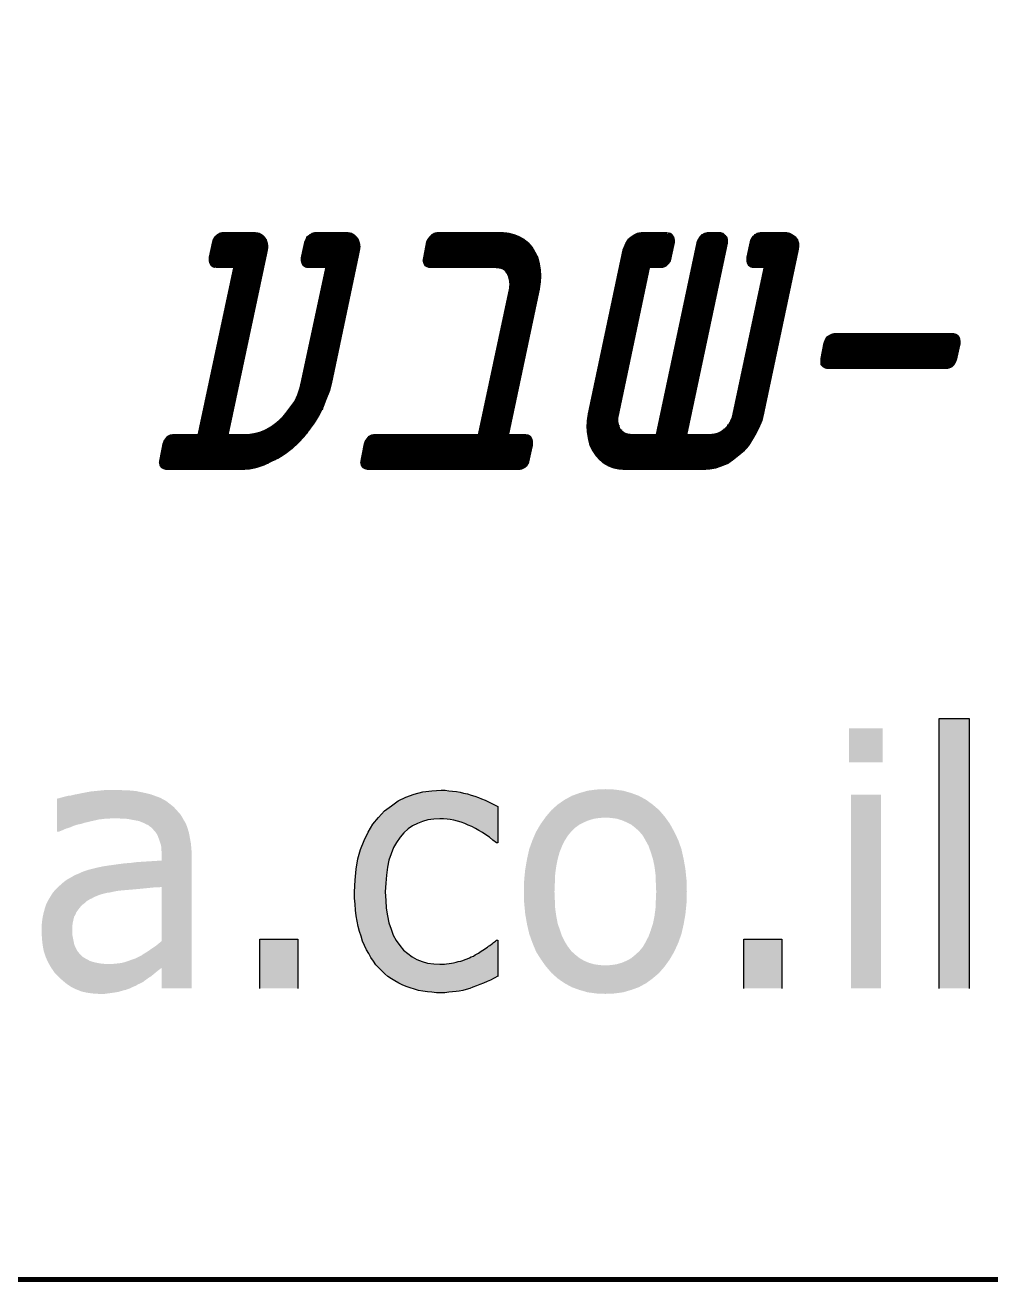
# Model space of a CAD drawing. Extents: x 489 to 720, y 1028 to 1176.
# Drawn here: x 700.543 to 702.794, y 1102.946 to 1105.875 of the extents above; entities that cross this region are included whole.
import ezdxf

# ---------------------------------------------------------------- set-up
doc = ezdxf.new("R2010")
doc.units = 0
doc.header["$MEASUREMENT"] = 0
doc.layers.add('M1280', color=7, linetype='Continuous')

msp = doc.modelspace()

# ---------------------------------------------------------------- hatches: boundary and pattern name
at = {"layer": 'M1280', "linetype": 'Continuous', "ltscale": 0.045455}
for points in [[(702.6739, 1103.6301), (702.6739, 1104.259), (702.7437, 1104.259), (702.7437, 1103.6301)], [(701.6447, 1103.6586), (701.6363, 1103.654), (701.6279, 1103.6494), (701.6195, 1103.6458), (701.6111, 1103.6421), (701.6027, 1103.6393), (701.5951, 1103.6357), (701.5867, 1103.6329), (701.5792, 1103.6301), (701.5707, 1103.6274), (701.5632, 1103.6255), (701.5548, 1103.6237), (701.5472, 1103.6228), (701.5388, 1103.6219), (701.5304, 1103.6209), (701.5211, 1103.62), (701.5127, 1103.62), (701.5018, 1103.62), (701.4909, 1103.6209), (701.4808, 1103.6219), (701.4698, 1103.6237), (701.4598, 1103.6255), (701.4505, 1103.6283), (701.4404, 1103.6311), (701.4312, 1103.6347), (701.4219, 1103.6384), (701.4135, 1103.6421), (701.4043, 1103.6476), (701.3967, 1103.6522), (701.3883, 1103.6577), (701.3816, 1103.6642), (701.374, 1103.6706), (701.3673, 1103.6779), (701.3605, 1103.6853), (701.3547, 1103.6936), (701.3488, 1103.7018), (701.3437, 1103.711), (701.3387, 1103.7202), (701.3336, 1103.7304), (701.3294, 1103.7405), (701.3261, 1103.7515), (701.3219, 1103.7625), (701.3193, 1103.7745), (701.3168, 1103.7864), (701.3143, 1103.7993), (701.3126, 1103.8122), (701.3118, 1103.826), (701.3109, 1103.8407), (701.3109, 1103.8554), (701.3118, 1103.8821), (701.3143, 1103.9078), (701.3185, 1103.9317), (701.3244, 1103.9538), (701.3328, 1103.9749), (701.342, 1103.9942), (701.353, 1104.0126), (701.3664, 1104.0282), (701.3807, 1104.0439), (701.3967, 1104.0558), (701.4127, 1104.0669), (701.4303, 1104.0761), (701.4497, 1104.0825), (701.4698, 1104.088), (701.4909, 1104.0908), (701.5127, 1104.0917), (701.522, 1104.0917), (701.5304, 1104.0908), (701.5388, 1104.0899), (701.548, 1104.0889), (701.5565, 1104.0871), (701.5649, 1104.0853), (701.5741, 1104.0834), (701.5825, 1104.0807), (701.5909, 1104.0779), (701.5993, 1104.0751), (701.6069, 1104.0715), (701.6153, 1104.0687), (701.6229, 1104.065), (701.6304, 1104.0613), (701.6372, 1104.0577), (701.6447, 1104.054), (701.6447, 1103.9694), (701.6414, 1103.9694), (701.633, 1103.9758), (701.6254, 1103.9823), (701.617, 1103.9878), (701.6086, 1103.9933), (701.6002, 1103.9979), (701.5926, 1104.0025), (701.5842, 1104.0071), (701.5758, 1104.0108), (701.5674, 1104.0145), (701.559, 1104.0172), (701.5506, 1104.02), (701.5422, 1104.0218), (701.5338, 1104.0237), (701.5262, 1104.0246), (701.5178, 1104.0255), (701.5094, 1104.0255), (701.4951, 1104.0246), (701.4816, 1104.0227), (701.469, 1104.0191), (701.4572, 1104.0145), (701.4455, 1104.0089), (701.4354, 1104.0016), (701.4253, 1103.9924), (701.4169, 1103.9823), (701.4085, 1103.9703), (701.4017, 1103.9584), (701.3959, 1103.9437), (701.3908, 1103.9289), (701.3874, 1103.9124), (701.3849, 1103.894), (701.3832, 1103.8756), (701.3824, 1103.8554), (701.3832, 1103.8352), (701.3841, 1103.8168), (701.3874, 1103.7993), (701.3908, 1103.7828), (701.3959, 1103.768), (701.4009, 1103.7543), (701.4076, 1103.7414), (701.416, 1103.7304), (701.4244, 1103.7193), (701.4345, 1103.711), (701.4446, 1103.7037), (701.4556, 1103.6973), (701.4682, 1103.6927), (701.4808, 1103.689), (701.4951, 1103.6871), (701.5094, 1103.6862), (701.5153, 1103.6862), (701.5203, 1103.6862), (701.5253, 1103.6871), (701.5312, 1103.6881), (701.5363, 1103.689), (701.5413, 1103.6899), (701.5472, 1103.6908), (701.5522, 1103.6927), (701.5581, 1103.6936), (701.5632, 1103.6954), (701.5682, 1103.6973), (701.5733, 1103.6991), (701.5783, 1103.7009), (701.5825, 1103.7037), (701.5876, 1103.7055), (701.5918, 1103.7083), (701.5951, 1103.7101), (701.5993, 1103.712), (701.6027, 1103.7147), (701.6061, 1103.7166), (701.6094, 1103.7193), (701.6136, 1103.7212), (701.617, 1103.7239), (701.6204, 1103.7258), (701.6229, 1103.7285), (701.6262, 1103.7304), (701.6296, 1103.7331), (701.6321, 1103.7349), (701.6346, 1103.7368), (701.6372, 1103.7386), (701.6389, 1103.7405), (701.6414, 1103.7423), (701.6447, 1103.7423), (701.6447, 1103.6577)], [(701.0898, 1103.6301), (701.0898, 1103.7451), (701.1781, 1103.7451), (701.1781, 1103.6301)], [(702.2182, 1103.6301), (702.2182, 1103.7451), (702.3065, 1103.7451), (702.3065, 1103.6301)]]:
    msp.add_hatch(color=7, dxfattribs=at).paths.add_polyline_path(points, flags=0)
h = msp.add_hatch(color=7, dxfattribs=at)
h.paths.add_polyline_path([(702.4637, 1104.157), (702.4637, 1104.236), (702.5419, 1104.236), (702.5419, 1104.157)], flags=0)
h.paths.add_polyline_path([(702.4679, 1103.6301), (702.4679, 1104.0816), (702.5377, 1104.0816), (702.5377, 1103.6301)], flags=0)
h = msp.add_hatch(color=7, dxfattribs=at)
h.paths.add_polyline_path([(700.8611, 1103.6301), (700.8611, 1103.6779), (700.8586, 1103.6761), (700.8561, 1103.6743), (700.8535, 1103.6724), (700.8502, 1103.6697), (700.8468, 1103.6669), (700.8434, 1103.6642), (700.8401, 1103.6614), (700.8367, 1103.6586), (700.8325, 1103.6559), (700.8283, 1103.6531), (700.8249, 1103.6504), (700.8207, 1103.6476), (700.8174, 1103.6448), (700.8132, 1103.643), (700.8098, 1103.6412), (700.8056, 1103.6393), (700.8014, 1103.6366), (700.7972, 1103.6347), (700.7922, 1103.6329), (700.7871, 1103.6301), (700.7821, 1103.6283), (700.777, 1103.6265), (700.772, 1103.6255), (700.7661, 1103.6237), (700.7602, 1103.6219), (700.7543, 1103.6209), (700.7484, 1103.62), (700.7417, 1103.6191), (700.735, 1103.6182), (700.7283, 1103.6173), (700.7215, 1103.6173), (700.714, 1103.6173), (700.7005, 1103.6182), (700.6871, 1103.62), (700.6744, 1103.6228), (700.6627, 1103.6274), (700.6509, 1103.6329), (700.64, 1103.6402), (700.6299, 1103.6485), (700.6198, 1103.6577), (700.6105, 1103.6678), (700.603, 1103.6789), (700.5962, 1103.6908), (700.5904, 1103.7037), (700.5862, 1103.7166), (700.5836, 1103.7304), (700.582, 1103.7451), (700.5811, 1103.7607), (700.5811, 1103.7736), (700.582, 1103.7855), (700.5836, 1103.7966), (700.5862, 1103.8076), (700.5887, 1103.8168), (700.592, 1103.8269), (700.5962, 1103.8352), (700.6013, 1103.8434), (700.6063, 1103.8517), (700.6122, 1103.8591), (700.619, 1103.8655), (700.6257, 1103.8719), (700.6332, 1103.8784), (700.6408, 1103.8839), (700.6492, 1103.8885), (700.6585, 1103.894), (700.6677, 1103.8977), (700.6778, 1103.9023), (700.6887, 1103.906), (700.6997, 1103.9087), (700.7106, 1103.9115), (700.7232, 1103.9142), (700.735, 1103.9161), (700.7484, 1103.9179), (700.7619, 1103.9198), (700.7753, 1103.9216), (700.7888, 1103.9225), (700.8031, 1103.9244), (700.8174, 1103.9253), (700.8317, 1103.9262), (700.846, 1103.9271), (700.8611, 1103.928), (700.8611, 1103.94), (700.8611, 1103.9464), (700.8603, 1103.9529), (700.8603, 1103.9584), (700.8594, 1103.9639), (700.8577, 1103.9694), (700.8561, 1103.974), (700.8544, 1103.9786), (700.8527, 1103.9832), (700.851, 1103.9878), (700.8485, 1103.9915), (700.846, 1103.9951), (700.8426, 1103.9988), (700.8401, 1104.0016), (700.8367, 1104.0053), (700.8325, 1104.008), (700.8292, 1104.0108), (700.8249, 1104.0126), (700.8216, 1104.0145), (700.8174, 1104.0163), (700.8132, 1104.0181), (700.8081, 1104.02), (700.8039, 1104.0209), (700.7989, 1104.0218), (700.7938, 1104.0227), (700.7888, 1104.0237), (700.7837, 1104.0246), (700.7779, 1104.0255), (700.7728, 1104.0255), (700.7669, 1104.0255), (700.7619, 1104.0264), (700.756, 1104.0264), (700.751, 1104.0264), (700.7442, 1104.0264), (700.7367, 1104.0255), (700.7291, 1104.0255), (700.7224, 1104.0246), (700.714, 1104.0237), (700.7064, 1104.0218), (700.698, 1104.02), (700.6904, 1104.0181), (700.682, 1104.0163), (700.6736, 1104.0135), (700.6644, 1104.0117), (700.6559, 1104.0089), (700.6475, 1104.0053), (700.6383, 1104.0025), (700.6299, 1103.9988), (700.6206, 1103.9951), (700.6173, 1103.9951), (700.6173, 1104.0724), (700.6223, 1104.0733), (700.6282, 1104.0751), (700.6349, 1104.077), (700.6425, 1104.0788), (700.6501, 1104.0797), (700.6576, 1104.0816), (700.6669, 1104.0834), (700.6761, 1104.0853), (700.6854, 1104.0871), (700.6955, 1104.0889), (700.7047, 1104.0899), (700.714, 1104.0908), (700.7232, 1104.0917), (700.7325, 1104.0926), (700.7425, 1104.0926), (700.7518, 1104.0926), (700.7619, 1104.0926), (700.7728, 1104.0917), (700.7829, 1104.0917), (700.7922, 1104.0908), (700.8014, 1104.0899), (700.8107, 1104.088), (700.8191, 1104.0862), (700.8275, 1104.0843), (700.835, 1104.0825), (700.8426, 1104.0797), (700.8502, 1104.077), (700.8577, 1104.0742), (700.8645, 1104.0705), (700.8712, 1104.0669), (700.8771, 1104.0623), (700.883, 1104.0577), (700.8889, 1104.0531), (700.8939, 1104.0476), (700.8989, 1104.042), (700.904, 1104.0365), (700.9082, 1104.0301), (700.9116, 1104.0237), (700.9158, 1104.0172), (700.9191, 1104.0099), (700.9216, 1104.0025), (700.9242, 1103.9942), (700.9258, 1103.986), (700.9275, 1103.9768), (700.9292, 1103.9676), (700.9301, 1103.9575), (700.9309, 1103.9473), (700.9309, 1103.9363), (700.9309, 1103.6301)], flags=0)
h.paths.add_polyline_path([(700.8611, 1103.8664), (700.8527, 1103.8655), (700.8443, 1103.8655), (700.8359, 1103.8646), (700.8266, 1103.8637), (700.8174, 1103.8628), (700.8073, 1103.8618), (700.7972, 1103.8609), (700.7871, 1103.86), (700.7762, 1103.8591), (700.7661, 1103.8582), (700.7568, 1103.8572), (700.7484, 1103.8554), (700.74, 1103.8536), (700.7325, 1103.8526), (700.7257, 1103.8508), (700.719, 1103.849), (700.7114, 1103.8462), (700.7047, 1103.8434), (700.698, 1103.8398), (700.6921, 1103.837), (700.6862, 1103.8333), (700.6812, 1103.8287), (700.6753, 1103.8241), (700.6711, 1103.8195), (700.6669, 1103.814), (700.6627, 1103.8085), (700.6602, 1103.803), (700.6568, 1103.7966), (700.6551, 1103.7892), (700.6534, 1103.7818), (700.6526, 1103.7736), (700.6526, 1103.7653), (700.6526, 1103.7561), (700.6543, 1103.7469), (700.6559, 1103.7386), (700.6576, 1103.7313), (700.661, 1103.7239), (700.6644, 1103.7175), (700.6686, 1103.712), (700.6736, 1103.7064), (700.6795, 1103.7018), (700.6862, 1103.6982), (700.6929, 1103.6945), (700.7005, 1103.6917), (700.7089, 1103.6899), (700.7182, 1103.6881), (700.7283, 1103.6871), (700.7392, 1103.6871), (700.7476, 1103.6871), (700.7568, 1103.6881), (700.7653, 1103.689), (700.7737, 1103.6908), (700.7821, 1103.6936), (700.7896, 1103.6963), (700.798, 1103.6991), (700.8056, 1103.7028), (700.8132, 1103.7064), (700.8199, 1103.711), (700.8275, 1103.7156), (700.8342, 1103.7202), (700.8409, 1103.7248), (700.8477, 1103.7294), (700.8544, 1103.7349), (700.8611, 1103.7405), (700.8611, 1103.7395)], flags=0)
h = msp.add_hatch(color=7, dxfattribs=at)
h.paths.add_polyline_path([(702.0853, 1103.8554), (702.0845, 1103.8287), (702.082, 1103.803), (702.0778, 1103.7791), (702.0727, 1103.757), (702.0652, 1103.7359), (702.0559, 1103.7156), (702.0458, 1103.6982), (702.034, 1103.6816), (702.0206, 1103.666), (702.0054, 1103.6531), (701.9903, 1103.6421), (701.9735, 1103.6329), (701.9558, 1103.6265), (701.9365, 1103.6209), (701.9163, 1103.6182), (701.8953, 1103.6173), (701.8743, 1103.6182), (701.8541, 1103.6209), (701.8348, 1103.6265), (701.8171, 1103.6329), (701.8003, 1103.6421), (701.7843, 1103.6531), (701.77, 1103.666), (701.7566, 1103.6816), (701.7448, 1103.6982), (701.7339, 1103.7156), (701.7255, 1103.7359), (701.7179, 1103.757), (701.7128, 1103.7791), (701.7086, 1103.803), (701.7061, 1103.8287), (701.7053, 1103.8554), (701.7061, 1103.883), (701.7086, 1103.9078), (701.7128, 1103.9317), (701.7179, 1103.9547), (701.7255, 1103.9758), (701.7339, 1103.9951), (701.7448, 1104.0135), (701.7566, 1104.0301), (701.77, 1104.0457), (701.7843, 1104.0586), (701.8003, 1104.0696), (701.8171, 1104.0788), (701.8348, 1104.0853), (701.8541, 1104.0908), (701.8743, 1104.0935), (701.8953, 1104.0944), (701.9163, 1104.0935), (701.9365, 1104.0908), (701.9558, 1104.0853), (701.9735, 1104.0788), (701.9903, 1104.0696), (702.0054, 1104.0586), (702.0206, 1104.0457), (702.034, 1104.0301), (702.0458, 1104.0135), (702.0559, 1103.9951), (702.0652, 1103.9758), (702.0727, 1103.9547), (702.0778, 1103.9317), (702.082, 1103.9078), (702.0845, 1103.883)], flags=0)
h.paths.add_polyline_path([(702.0139, 1103.8554), (702.013, 1103.8765), (702.0122, 1103.8968), (702.0097, 1103.9152), (702.0063, 1103.9317), (702.0012, 1103.9473), (701.9962, 1103.962), (701.9895, 1103.974), (701.9828, 1103.986), (701.9743, 1103.9961), (701.9651, 1104.0043), (701.9558, 1104.0117), (701.9449, 1104.0172), (701.934, 1104.0218), (701.9222, 1104.0255), (701.9088, 1104.0273), (701.8953, 1104.0282), (701.8818, 1104.0273), (701.8692, 1104.0255), (701.8566, 1104.0218), (701.8457, 1104.0172), (701.8348, 1104.0117), (701.8247, 1104.0043), (701.8163, 1103.9961), (701.8079, 1103.986), (701.8003, 1103.974), (701.7944, 1103.962), (701.7885, 1103.9473), (701.7843, 1103.9317), (701.781, 1103.9152), (701.7784, 1103.8968), (701.7776, 1103.8765), (701.7767, 1103.8554), (701.7776, 1103.8352), (701.7784, 1103.8159), (701.781, 1103.7975), (701.7843, 1103.7809), (701.7894, 1103.7662), (701.7944, 1103.7515), (701.8011, 1103.7386), (701.8079, 1103.7276), (701.8163, 1103.7166), (701.8255, 1103.7083), (701.8348, 1103.7009), (701.8457, 1103.6945), (701.8566, 1103.6899), (701.8692, 1103.6862), (701.8818, 1103.6844), (701.8953, 1103.6835), (701.9088, 1103.6844), (701.9214, 1103.6862), (701.934, 1103.6899), (701.9449, 1103.6945), (701.955, 1103.7), (701.9651, 1103.7083), (701.9743, 1103.7166), (701.9828, 1103.7267), (701.9895, 1103.7386), (701.9962, 1103.7515), (702.0012, 1103.7653), (702.0063, 1103.7809), (702.0097, 1103.7975), (702.0122, 1103.8159), (702.013, 1103.8352)], flags=0)

# ---------------------------------------------------------------- linework, layer by layer
at = {"layer": 'M1280', "color": 7, "linetype": 'Continuous', "ltscale": 0.045455, "const_width": 0.0112}
for points in [[(675.0281, 1118.0131), (675.0281, 1120.0154), (720.2213, 1120.0154), (720.2213, 1102.9517), (675.0281, 1102.9517)], [(701.2497, 1105.3142), (701.202, 1105.3142), (701.1975, 1105.3154), (701.1941, 1105.3176), (701.1918, 1105.3222), (701.1906, 1105.3267), (701.1906, 1105.3324), (701.1986, 1105.3688), (701.2009, 1105.3733), (701.2031, 1105.379), (701.2088, 1105.3824), (701.2134, 1105.3858), (701.2179, 1105.387), (701.2952, 1105.387), (701.302, 1105.3858), (701.3077, 1105.3824), (701.3122, 1105.3779), (701.3156, 1105.3733), (701.3179, 1105.3665), (701.3191, 1105.3585), (701.3179, 1105.3506), (701.2531, 1105.0426), (701.2486, 1105.0245), (701.2406, 1105.0051), (701.2338, 1104.987), (701.2247, 1104.9688), (701.2145, 1104.9517), (701.202, 1104.9347), (701.1906, 1104.9199), (701.177, 1104.9051), (701.1622, 1104.8915), (701.1475, 1104.8801), (701.1316, 1104.8699), (701.1145, 1104.862), (701.0986, 1104.854), (701.0816, 1104.8483), (701.0656, 1104.8449), (701.0497, 1104.8438), (700.8713, 1104.8438), (700.8679, 1104.8449), (700.8634, 1104.8472), (700.8611, 1104.8506), (700.86, 1104.8563), (700.8611, 1104.862), (700.8679, 1104.8972), (700.8702, 1104.904), (700.8736, 1104.9085), (700.877, 1104.9131), (700.8816, 1104.9154), (700.8884, 1104.9165), (700.9486, 1104.9165)], [(700.9338, 1104.8438), (701.0497, 1105.387)], [(700.9418, 1104.8438), (701.0566, 1105.387)], [(700.9486, 1104.8438), (701.0645, 1105.387)], [(700.9566, 1104.8438), (701.0713, 1105.387)], [(700.9634, 1104.8438), (701.0793, 1105.387)], [(700.9725, 1104.8438), (701.0884, 1105.387)], [(700.9952, 1104.8438), (701.1031, 1105.3506), (701.1043, 1105.3585), (701.1031, 1105.3665), (701.1009, 1105.3733), (701.0975, 1105.3779), (701.0929, 1105.3824), (701.0872, 1105.3858), (701.0793, 1105.387), (701.002, 1105.387), (700.9975, 1105.3858), (700.9929, 1105.3824), (700.9884, 1105.379), (700.985, 1105.3733), (700.9838, 1105.3688), (700.9759, 1105.3324), (700.9759, 1105.3267), (700.977, 1105.3222), (700.9793, 1105.3176), (700.9827, 1105.3154), (700.9872, 1105.3142)], [(700.9804, 1105.3142), (700.9952, 1105.387)], [(700.9872, 1105.3142), (701.002, 1105.387)], [(700.9952, 1105.3142), (701.0111, 1105.387)], [(701.002, 1105.3142), (701.0179, 1105.387)], [(701.0111, 1105.3142), (701.0259, 1105.387)], [(701.0179, 1105.3142), (701.0338, 1105.387)], [(701.0259, 1105.3142), (701.0406, 1105.387)], [(701.1577, 1104.8892), (701.2645, 1105.387)], [(701.1691, 1104.8972), (701.2713, 1105.387)], [(701.1781, 1104.9074), (701.2793, 1105.387)], [(701.1872, 1104.9165), (701.2884, 1105.387)], [(701.1952, 1105.3142), (701.2111, 1105.387)], [(701.1963, 1104.9245), (701.2952, 1105.387)], [(701.202, 1105.3142), (701.2179, 1105.387)], [(701.2088, 1104.9438), (701.3031, 1105.387)], [(701.2111, 1105.3142), (701.2259, 1105.387)], [(701.2179, 1105.3142), (701.2327, 1105.387)], [(701.2259, 1105.3142), (701.2406, 1105.387)], [(701.2327, 1105.3142), (701.2497, 1105.387)], [(701.2406, 1105.3142), (701.2566, 1105.387)], [(701.71, 1104.9165), (701.6645, 1104.9165), (701.7372, 1105.2597), (701.7395, 1105.2756), (701.7406, 1105.2904), (701.7395, 1105.3051), (701.7372, 1105.3188), (701.7338, 1105.3324), (701.727, 1105.3449), (701.7213, 1105.3551), (701.7134, 1105.3642), (701.7031, 1105.3722), (701.6929, 1105.3779), (701.6816, 1105.3824), (701.6691, 1105.3858), (701.6566, 1105.387), (701.5031, 1105.387), (701.4975, 1105.3858), (701.4929, 1105.3824), (701.4895, 1105.379), (701.485, 1105.3733), (701.4827, 1105.3688), (701.4759, 1105.3324), (701.4747, 1105.3267), (701.4759, 1105.3222), (701.4781, 1105.3176), (701.4827, 1105.3154), (701.4861, 1105.3142), (701.6406, 1105.3142), (701.6509, 1105.3131), (701.6577, 1105.3108), (701.6645, 1105.3063), (701.6702, 1105.2983), (701.6736, 1105.2904), (701.6759, 1105.2813), (701.677, 1105.271), (701.6759, 1105.2597)], [(701.4793, 1105.3142), (701.4952, 1105.387)], [(701.4861, 1105.3142), (701.5031, 1105.387)], [(701.4952, 1105.3142), (701.51, 1105.387)], [(701.5031, 1105.3142), (701.5179, 1105.387)], [(701.51, 1105.3142), (701.5247, 1105.387)], [(701.5179, 1105.3142), (701.5338, 1105.387)], [(701.5247, 1105.3142), (701.5418, 1105.387)], [(701.5338, 1105.3142), (701.5486, 1105.387)], [(701.5418, 1105.3142), (701.5566, 1105.387)], [(701.5486, 1105.3142), (701.5634, 1105.387)], [(701.5566, 1105.3142), (701.5725, 1105.387)], [(701.5634, 1105.3142), (701.5793, 1105.387)], [(701.5725, 1105.3142), (701.5872, 1105.387)], [(701.5793, 1105.3142), (701.5952, 1105.387)], [(701.5872, 1105.3142), (701.602, 1105.387)], [(701.5952, 1105.3142), (701.6111, 1105.387)], [(701.602, 1105.3142), (701.6179, 1105.387)], [(701.6111, 1105.3142), (701.6259, 1105.387)], [(701.6179, 1105.3142), (701.6327, 1105.387)], [(701.6259, 1105.3142), (701.6406, 1105.387)], [(701.6327, 1105.3142), (701.6486, 1105.387)], [(701.6406, 1105.3142), (701.6566, 1105.387)], [(701.6486, 1105.3142), (701.6645, 1105.387)], [(701.6566, 1105.3142), (701.6713, 1105.387)], [(701.6622, 1105.3063), (701.6793, 1105.387)], [(702.0406, 1105.387), (701.9793, 1105.387), (701.9713, 1105.3858), (701.9645, 1105.3824), (701.9577, 1105.3779), (701.952, 1105.3733), (701.9475, 1105.3665), (701.9441, 1105.3585), (701.9406, 1105.3506), (701.86, 1104.9699), (701.8577, 1104.9551), (701.8566, 1104.9392), (701.8577, 1104.9256), (701.86, 1104.912), (701.8634, 1104.8972), (701.8691, 1104.8858), (701.8759, 1104.8756), (701.8838, 1104.8665), (701.8941, 1104.8574), (701.9043, 1104.8517), (701.9156, 1104.8472), (701.927, 1104.8449), (701.9406, 1104.8438), (702.1247, 1104.8438), (702.1384, 1104.8449), (702.152, 1104.8472), (702.1645, 1104.8517), (702.1793, 1104.8574), (702.1918, 1104.8665), (702.2031, 1104.8756), (702.2156, 1104.8858), (702.2259, 1104.8972), (702.235, 1104.912), (702.2429, 1104.9256), (702.2497, 1104.9392), (702.2566, 1104.9551), (702.26, 1104.9699), (702.3406, 1105.3506), (702.3418, 1105.3585), (702.3418, 1105.3665), (702.3395, 1105.3733), (702.3361, 1105.3779), (702.3293, 1105.3824), (702.3236, 1105.3858), (702.3179, 1105.387), (702.2566, 1105.387), (702.2509, 1105.3858), (702.2463, 1105.3824), (702.2418, 1105.379), (702.2384, 1105.3733), (702.2372, 1105.3688), (702.2293, 1105.3324), (702.2293, 1105.3267), (702.2304, 1105.3222), (702.2327, 1105.3176), (702.2361, 1105.3154), (702.2406, 1105.3142), (702.2713, 1105.3142)], [(701.8656, 1104.8892), (701.9713, 1105.387)], [(701.8713, 1104.8801), (701.9793, 1105.387)], [(701.877, 1104.871), (701.9872, 1105.387)], [(701.885, 1104.871), (701.9941, 1105.387)], [(701.8906, 1104.862), (702.002, 1105.387)], [(701.8975, 1104.8529), (702.01, 1105.387)], [(701.9941, 1105.3142), (702.0259, 1105.3142), (702.0304, 1105.3154), (702.035, 1105.3176), (702.0395, 1105.3222), (702.0429, 1105.3267), (702.0441, 1105.3324), (702.052, 1105.3688), (702.052, 1105.3733), (702.0509, 1105.379), (702.0486, 1105.3824), (702.0452, 1105.3858), (702.0406, 1105.387)], [(702.002, 1105.3142), (702.0179, 1105.387)], [(702.0645, 1104.8438), (702.1759, 1105.3688), (702.1759, 1105.3733), (702.1747, 1105.379), (702.1713, 1105.3824), (702.1679, 1105.3858), (702.1634, 1105.387), (702.1338, 1105.387), (702.1281, 1105.3858), (702.1225, 1105.3824), (702.1191, 1105.379), (702.1156, 1105.3733), (702.1134, 1105.3688), (702.002, 1104.8438)], [(702.01, 1104.8438), (702.1247, 1105.387)], [(702.01, 1105.3142), (702.0259, 1105.387)], [(702.0179, 1104.8438), (702.1338, 1105.387)], [(702.0179, 1105.3142), (702.0327, 1105.387)], [(702.0259, 1104.8438), (702.1406, 1105.387)], [(702.0259, 1105.3142), (702.0406, 1105.387)], [(702.0327, 1104.8438), (702.1486, 1105.387)], [(702.0327, 1105.3142), (702.0475, 1105.387)], [(702.0406, 1104.8438), (702.1566, 1105.387)], [(702.0475, 1104.8438), (702.1634, 1105.387)], [(702.0566, 1104.8438), (702.1713, 1105.387)], [(702.2861, 1105.387), (702.1725, 1104.8529)], [(702.1838, 1104.862), (702.2952, 1105.387)], [(702.1929, 1104.871), (702.302, 1105.387)], [(702.1997, 1104.871), (702.31, 1105.387)], [(702.21, 1104.8801), (702.3179, 1105.387)], [(702.2202, 1104.8892), (702.3247, 1105.387)], [(702.2327, 1105.3142), (702.2475, 1105.387)], [(702.2406, 1105.3142), (702.2566, 1105.387)], [(702.2475, 1105.3142), (702.2645, 1105.387)], [(702.2566, 1105.3142), (702.2713, 1105.387)], [(702.2645, 1105.3142), (702.2793, 1105.387)], [(700.9793, 1104.8438), (701.0929, 1105.3767)], [(700.9872, 1104.8438), (701.1009, 1105.3767)], [(701.2202, 1104.9608), (701.3088, 1105.3767)], [(701.2316, 1104.979), (701.3156, 1105.3767)], [(701.7009, 1105.3767), (701.5872, 1104.8438)], [(701.5952, 1104.8438), (701.7066, 1105.3688)], [(701.602, 1104.8438), (701.7122, 1105.3597)], [(701.6111, 1104.8438), (701.7191, 1105.3597)], [(701.6679, 1105.296), (701.685, 1105.3767)], [(701.6736, 1105.287), (701.6929, 1105.3767)], [(701.8588, 1104.9245), (701.9543, 1105.3767)], [(701.8622, 1104.9074), (701.9611, 1105.3767)], [(702.2316, 1104.9074), (702.3304, 1105.3767)], [(702.2418, 1104.9245), (702.3395, 1105.3767)], [(701.6179, 1104.8438), (701.7247, 1105.3506)], [(701.6259, 1104.8438), (701.7316, 1105.3404)], [(701.0338, 1105.3142), (700.9872, 1105.3142)], [(701.6327, 1104.8438), (701.7361, 1105.3233)], [(701.6406, 1104.8438), (701.7395, 1105.3063)], [(702.6895, 1105.079), (702.6952, 1105.0801), (702.7009, 1105.0824), (702.7043, 1105.0858), (702.7077, 1105.0915), (702.71, 1105.0972), (702.7179, 1105.1324), (702.7179, 1105.1381), (702.7168, 1105.1449), (702.7145, 1105.1483), (702.7111, 1105.1506), (702.7066, 1105.1517), (702.4293, 1105.1517), (702.4247, 1105.1506), (702.4202, 1105.1483), (702.4145, 1105.1449), (702.4111, 1105.1381), (702.4088, 1105.1324), (702.402, 1105.0972), (702.402, 1105.0915), (702.402, 1105.0858), (702.4054, 1105.0824), (702.4088, 1105.0801), (702.4134, 1105.079), (702.6895, 1105.079), (702.7066, 1105.1517)], [(702.4054, 1105.079), (702.4213, 1105.1517)], [(702.4134, 1105.079), (702.4293, 1105.1517)], [(702.4213, 1105.079), (702.4372, 1105.1517)], [(702.4293, 1105.079), (702.4441, 1105.1517)], [(702.4372, 1105.079), (702.452, 1105.1517)], [(702.4441, 1105.079), (702.46, 1105.1517)], [(702.452, 1105.079), (702.4679, 1105.1517)], [(702.46, 1105.079), (702.4747, 1105.1517)], [(702.4679, 1105.079), (702.4827, 1105.1517)], [(702.4747, 1105.079), (702.4906, 1105.1517)], [(702.4827, 1105.079), (702.4986, 1105.1517)], [(702.4906, 1105.079), (702.5066, 1105.1517)], [(702.4986, 1105.079), (702.5134, 1105.1517)], [(702.5066, 1105.079), (702.5213, 1105.1517)], [(702.5134, 1105.079), (702.5281, 1105.1517)], [(702.5213, 1105.079), (702.5372, 1105.1517)], [(702.5281, 1105.079), (702.5452, 1105.1517)], [(702.5372, 1105.079), (702.552, 1105.1517)], [(702.5452, 1105.079), (702.56, 1105.1517)], [(702.552, 1105.079), (702.5668, 1105.1517)], [(702.56, 1105.079), (702.5747, 1105.1517)], [(702.5668, 1105.079), (702.5827, 1105.1517)], [(702.5747, 1105.079), (702.5906, 1105.1517)], [(702.5827, 1105.079), (702.5986, 1105.1517)], [(702.5906, 1105.079), (702.6054, 1105.1517)], [(702.5986, 1105.079), (702.6134, 1105.1517)], [(702.6054, 1105.079), (702.6213, 1105.1517)], [(702.6134, 1105.079), (702.6293, 1105.1517)], [(702.6213, 1105.079), (702.6361, 1105.1517)], [(702.6293, 1105.079), (702.6441, 1105.1517)], [(702.6361, 1105.079), (702.652, 1105.1517)], [(702.6441, 1105.079), (702.66, 1105.1517)], [(702.652, 1105.079), (702.6679, 1105.1517)], [(702.66, 1105.079), (702.6747, 1105.1517)], [(702.6679, 1105.079), (702.6827, 1105.1517)], [(702.6747, 1105.079), (702.6895, 1105.1517)], [(702.6827, 1105.079), (702.6986, 1105.1517)], [(702.6986, 1105.079), (702.7134, 1105.1517)], [(701.0111, 1104.9165), (701.0645, 1104.9165), (701.0781, 1104.9188), (701.0918, 1104.9222), (701.1054, 1104.9279), (701.1191, 1104.9358), (701.1327, 1104.946), (701.1441, 1104.9563), (701.1543, 1104.9688), (701.1645, 1104.9824), (701.1747, 1104.996), (701.1816, 1105.0108), (701.1872, 1105.0279), (701.1906, 1105.0426)], [(701.1418, 1104.8801), (701.1622, 1104.979)], [(701.1486, 1104.8801), (701.1747, 1104.9972)], [(701.1213, 1104.862), (701.1418, 1104.9529)], [(701.1316, 1104.871), (701.1509, 1104.9608)], [(702.0179, 1104.9165), (701.9566, 1104.9165), (701.9475, 1104.9176), (701.9395, 1104.9199), (701.9327, 1104.9245), (701.9259, 1104.9313), (701.9225, 1104.9392), (701.9202, 1104.9495), (701.9202, 1104.9597), (701.9213, 1104.9699)], [(702.0793, 1104.9165), (702.1406, 1104.9165), (702.1497, 1104.9176), (702.1588, 1104.9199), (702.1679, 1104.9245), (702.177, 1104.9313), (702.185, 1104.9392), (702.1906, 1104.9495), (702.1952, 1104.9597), (702.1986, 1104.9699)], [(700.8645, 1104.8438), (700.8793, 1104.9165)], [(700.8713, 1104.8438), (700.8884, 1104.9165)], [(700.8793, 1104.8438), (700.8952, 1104.9165)], [(700.8884, 1104.8438), (700.9031, 1104.9165)], [(700.8952, 1104.8438), (700.91, 1104.9165)], [(700.9031, 1104.8438), (700.9179, 1104.9165)], [(700.91, 1104.8438), (700.9259, 1104.9165)], [(700.9179, 1104.8438), (700.9338, 1104.9165)], [(700.9259, 1104.8438), (700.9418, 1104.9165)], [(701.002, 1104.8438), (701.0179, 1104.9165)], [(701.0111, 1104.8438), (701.0259, 1104.9165)], [(701.0179, 1104.8438), (701.0338, 1104.9165)], [(701.0259, 1104.8438), (701.0406, 1104.9165)], [(701.0338, 1104.8438), (701.0497, 1104.9165)], [(701.0406, 1104.8438), (701.0566, 1104.9165)], [(701.0497, 1104.8438), (701.0645, 1104.9165)], [(701.0566, 1104.8438), (701.0713, 1104.9165)], [(701.0645, 1104.8438), (701.0793, 1104.9165)], [(701.0713, 1104.8438), (701.0895, 1104.9245)], [(701.0816, 1104.8529), (701.0975, 1104.9245)], [(701.0895, 1104.8529), (701.1043, 1104.9245)], [(701.0975, 1104.8529), (701.1145, 1104.9335)], [(701.1043, 1104.8529), (701.1213, 1104.9335)], [(701.1145, 1104.862), (701.1316, 1104.9438)], [(701.602, 1104.9165), (701.3566, 1104.9165), (701.3509, 1104.9154), (701.3463, 1104.9131), (701.3429, 1104.9085), (701.3395, 1104.904), (701.3372, 1104.8972), (701.3304, 1104.862), (701.3293, 1104.8563), (701.3304, 1104.8506), (701.3327, 1104.8472), (701.3372, 1104.8449), (701.3418, 1104.8438), (701.6952, 1104.8438), (701.6997, 1104.8449), (701.7043, 1104.8472), (701.7088, 1104.8506), (701.7122, 1104.8563), (701.7134, 1104.862), (701.7213, 1104.8972), (701.7213, 1104.904), (701.7202, 1104.9085), (701.7179, 1104.9131), (701.7145, 1104.9154), (701.71, 1104.9165)], [(701.3338, 1104.8438), (701.3486, 1104.9165)], [(701.3418, 1104.8438), (701.3566, 1104.9165)], [(701.3486, 1104.8438), (701.3634, 1104.9165)], [(701.3566, 1104.8438), (701.3725, 1104.9165)], [(701.3634, 1104.8438), (701.3793, 1104.9165)], [(701.3725, 1104.8438), (701.3872, 1104.9165)], [(701.3793, 1104.8438), (701.3952, 1104.9165)], [(701.3872, 1104.8438), (701.402, 1104.9165)], [(701.3952, 1104.8438), (701.4111, 1104.9165)], [(701.402, 1104.8438), (701.4179, 1104.9165)], [(701.4111, 1104.8438), (701.4259, 1104.9165)], [(701.4179, 1104.8438), (701.4327, 1104.9165)], [(701.4259, 1104.8438), (701.4406, 1104.9165)], [(701.4327, 1104.8438), (701.4497, 1104.9165)], [(701.4406, 1104.8438), (701.4566, 1104.9165)], [(701.4497, 1104.8438), (701.4645, 1104.9165)], [(701.4566, 1104.8438), (701.4713, 1104.9165)], [(701.4645, 1104.8438), (701.4793, 1104.9165)], [(701.4713, 1104.8438), (701.4861, 1104.9165)], [(701.4793, 1104.8438), (701.4952, 1104.9165)], [(701.4861, 1104.8438), (701.5031, 1104.9165)], [(701.4952, 1104.8438), (701.51, 1104.9165)], [(701.5031, 1104.8438), (701.5179, 1104.9165)], [(701.51, 1104.8438), (701.5247, 1104.9165)], [(701.5179, 1104.8438), (701.5338, 1104.9165)], [(701.5247, 1104.8438), (701.5406, 1104.9165)], [(701.5338, 1104.8438), (701.5486, 1104.9165)], [(701.5406, 1104.8438), (701.5566, 1104.9165)], [(701.5486, 1104.8438), (701.5634, 1104.9165)], [(701.5566, 1104.8438), (701.5725, 1104.9165)], [(701.5634, 1104.8438), (701.5793, 1104.9165)], [(701.5725, 1104.8438), (701.5872, 1104.9165)], [(701.5793, 1104.8438), (701.5952, 1104.9165)], [(701.6656, 1104.9245), (701.6486, 1104.8438)], [(701.6566, 1104.8438), (701.6713, 1104.9165)], [(701.6645, 1104.8438), (701.6793, 1104.9165)], [(701.6713, 1104.8438), (701.6861, 1104.9165)], [(701.6793, 1104.8438), (701.6952, 1104.9165)], [(701.6861, 1104.8438), (701.7031, 1104.9165)], [(701.6952, 1104.8438), (701.71, 1104.9165)], [(701.7031, 1104.8438), (701.7179, 1104.9165)], [(701.9043, 1104.8529), (701.9236, 1104.9438)], [(701.9122, 1104.8529), (701.9293, 1104.9335)], [(701.9179, 1104.8438), (701.935, 1104.9245)], [(701.9247, 1104.8438), (701.9406, 1104.9165)], [(701.9338, 1104.8438), (701.9486, 1104.9165)], [(701.9406, 1104.8438), (701.9566, 1104.9165)], [(701.9486, 1104.8438), (701.9634, 1104.9165)], [(701.9566, 1104.8438), (701.9713, 1104.9165)], [(701.9634, 1104.8438), (701.9793, 1104.9165)], [(701.9713, 1104.8438), (701.9872, 1104.9165)], [(701.9793, 1104.8438), (701.9941, 1104.9165)], [(701.9872, 1104.8438), (702.002, 1104.9165)], [(701.9941, 1104.8438), (702.01, 1104.9165)], [(702.0713, 1104.8438), (702.0861, 1104.9165)], [(702.0793, 1104.8438), (702.0952, 1104.9165)], [(702.0861, 1104.8438), (702.102, 1104.9165)], [(702.0952, 1104.8438), (702.11, 1104.9165)], [(702.102, 1104.8438), (702.1179, 1104.9165)], [(702.11, 1104.8438), (702.1247, 1104.9165)], [(702.1179, 1104.8438), (702.1338, 1104.9165)], [(702.1247, 1104.8438), (702.1406, 1104.9165)], [(702.1338, 1104.8438), (702.1486, 1104.9165)], [(702.1406, 1104.8438), (702.1566, 1104.9165)], [(702.1486, 1104.8438), (702.1656, 1104.9245)], [(702.1577, 1104.8529), (702.1759, 1104.9335)], [(702.1656, 1104.8529), (702.185, 1104.9438)]]:
    msp.add_lwpolyline(points, dxfattribs=at)
at = {"layer": 'M1280', "color": 7, "linetype": 'Continuous', "ltscale": 0.045455}
for points in [[(702.6739, 1103.6301), (702.6739, 1104.259), (702.7437, 1104.259), (702.7437, 1103.6301)], [(701.6447, 1103.6586), (701.6363, 1103.654), (701.6279, 1103.6494), (701.6195, 1103.6458), (701.6111, 1103.6421), (701.6027, 1103.6393), (701.5951, 1103.6357), (701.5867, 1103.6329), (701.5792, 1103.6301), (701.5707, 1103.6274), (701.5632, 1103.6255), (701.5548, 1103.6237), (701.5472, 1103.6228), (701.5388, 1103.6219), (701.5304, 1103.6209), (701.5211, 1103.62), (701.5127, 1103.62), (701.5018, 1103.62), (701.4909, 1103.6209), (701.4808, 1103.6219), (701.4698, 1103.6237), (701.4598, 1103.6255), (701.4505, 1103.6283), (701.4404, 1103.6311), (701.4312, 1103.6347), (701.4219, 1103.6384), (701.4135, 1103.6421), (701.4043, 1103.6476), (701.3967, 1103.6522), (701.3883, 1103.6577), (701.3816, 1103.6642), (701.374, 1103.6706), (701.3673, 1103.6779), (701.3605, 1103.6853), (701.3547, 1103.6936), (701.3488, 1103.7018), (701.3437, 1103.711), (701.3387, 1103.7202), (701.3336, 1103.7304), (701.3294, 1103.7405), (701.3261, 1103.7515), (701.3219, 1103.7625), (701.3193, 1103.7745), (701.3168, 1103.7864), (701.3143, 1103.7993), (701.3126, 1103.8122), (701.3118, 1103.826), (701.3109, 1103.8407), (701.3109, 1103.8554), (701.3118, 1103.8821), (701.3143, 1103.9078), (701.3185, 1103.9317), (701.3244, 1103.9538), (701.3328, 1103.9749), (701.342, 1103.9942), (701.353, 1104.0126), (701.3664, 1104.0282), (701.3807, 1104.0439), (701.3967, 1104.0558), (701.4127, 1104.0669), (701.4303, 1104.0761), (701.4497, 1104.0825), (701.4698, 1104.088), (701.4909, 1104.0908), (701.5127, 1104.0917), (701.522, 1104.0917), (701.5304, 1104.0908), (701.5388, 1104.0899), (701.548, 1104.0889), (701.5565, 1104.0871), (701.5649, 1104.0853), (701.5741, 1104.0834), (701.5825, 1104.0807), (701.5909, 1104.0779), (701.5993, 1104.0751), (701.6069, 1104.0715), (701.6153, 1104.0687), (701.6229, 1104.065), (701.6304, 1104.0613), (701.6372, 1104.0577), (701.6447, 1104.054), (701.6447, 1103.9694), (701.6414, 1103.9694), (701.633, 1103.9758), (701.6254, 1103.9823), (701.617, 1103.9878), (701.6086, 1103.9933), (701.6002, 1103.9979), (701.5926, 1104.0025), (701.5842, 1104.0071), (701.5758, 1104.0108), (701.5674, 1104.0145), (701.559, 1104.0172), (701.5506, 1104.02), (701.5422, 1104.0218), (701.5338, 1104.0237), (701.5262, 1104.0246), (701.5178, 1104.0255), (701.5094, 1104.0255), (701.4951, 1104.0246), (701.4816, 1104.0227), (701.469, 1104.0191), (701.4572, 1104.0145), (701.4455, 1104.0089), (701.4354, 1104.0016), (701.4253, 1103.9924), (701.4169, 1103.9823), (701.4085, 1103.9703), (701.4017, 1103.9584), (701.3959, 1103.9437), (701.3908, 1103.9289), (701.3874, 1103.9124), (701.3849, 1103.894), (701.3832, 1103.8756), (701.3824, 1103.8554), (701.3832, 1103.8352), (701.3841, 1103.8168), (701.3874, 1103.7993), (701.3908, 1103.7828), (701.3959, 1103.768), (701.4009, 1103.7543), (701.4076, 1103.7414), (701.416, 1103.7304), (701.4244, 1103.7193), (701.4345, 1103.711), (701.4446, 1103.7037), (701.4556, 1103.6973), (701.4682, 1103.6927), (701.4808, 1103.689), (701.4951, 1103.6871), (701.5094, 1103.6862), (701.5153, 1103.6862), (701.5203, 1103.6862), (701.5253, 1103.6871), (701.5312, 1103.6881), (701.5363, 1103.689), (701.5413, 1103.6899), (701.5472, 1103.6908), (701.5522, 1103.6927), (701.5581, 1103.6936), (701.5632, 1103.6954), (701.5682, 1103.6973), (701.5733, 1103.6991), (701.5783, 1103.7009), (701.5825, 1103.7037), (701.5876, 1103.7055), (701.5918, 1103.7083), (701.5951, 1103.7101), (701.5993, 1103.712), (701.6027, 1103.7147), (701.6061, 1103.7166), (701.6094, 1103.7193), (701.6136, 1103.7212), (701.617, 1103.7239), (701.6204, 1103.7258), (701.6229, 1103.7285), (701.6262, 1103.7304), (701.6296, 1103.7331), (701.6321, 1103.7349), (701.6346, 1103.7368), (701.6372, 1103.7386), (701.6389, 1103.7405), (701.6414, 1103.7423), (701.6447, 1103.7423), (701.6447, 1103.6577)], [(701.0898, 1103.6301), (701.0898, 1103.7451), (701.1781, 1103.7451), (701.1781, 1103.6301)], [(702.2182, 1103.6301), (702.2182, 1103.7451), (702.3065, 1103.7451), (702.3065, 1103.6301)]]:
    msp.add_lwpolyline(points, dxfattribs=at)

doc.saveas('drawing.dxf')
